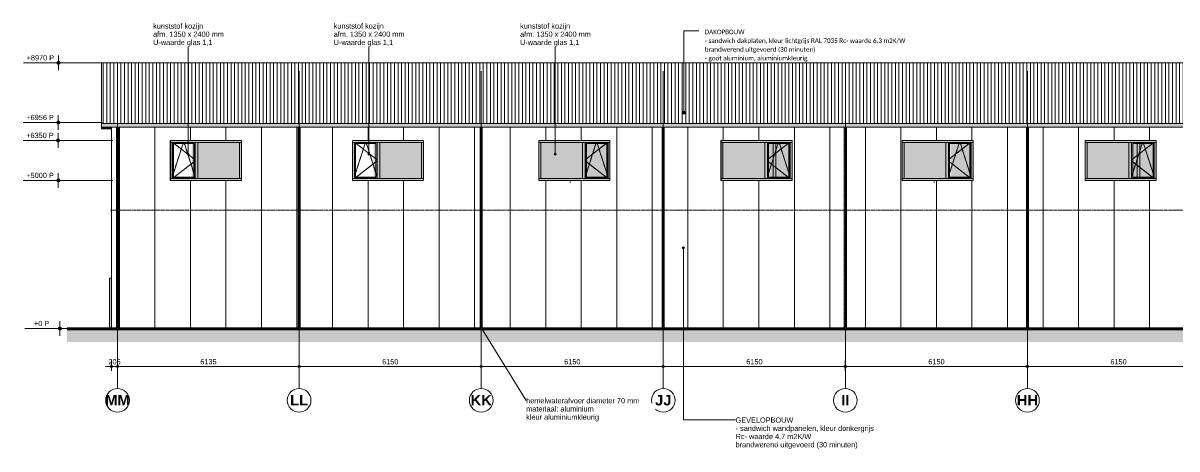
# Model space of a CAD drawing. Header units: millimetres. Extents: x 48682 to 485846, y -7071 to 11878.
# Drawn here: x 274496 to 313471, y -4065 to 10312 of the extents above; entities that cross this region are included whole.
import ezdxf

# ---------------------------------------------------------------- set-up
doc = ezdxf.new("R2010")
doc.units = ezdxf.units.MM
for name, pattern in [('Dash', [6.35, 3.175, -3.175]), ('Grid Line', [22.225, 12.7, -3.175, 3.175, -3.175]), ('Hidden', [4, 2, -2]), ('levels', [12, 10, -1, 0, -1])]:
    doc.linetypes.add(name, pattern=pattern)
for name, color, linetype, lineweight in [('A-ANNO-DIMS', 211, 'Continuous', 9), ('A-ANNO-DIMS-100', 211, 'Continuous', 9), ('A-DETL', 90, 'Continuous', 13), ('A-DETL-HDLN', 90, 'Hidden', 9), ('A-DOOR', 31, 'Continuous', 18), ('A-DOOR-GLAZ', 31, 'Continuous', 13), ('A-FLOR', 192, 'Continuous', 18), ('A-FLOR-HRAL', 11, 'Continuous', 13), ('A-FLOR-LEVL', 51, 'Continuous', 9), ('A-FLOR-PATT', 8, 'Continuous', 18), ('A-GLAZ', 151, 'Continuous', 18), ('A-GLAZ-CWMG', 51, 'Continuous', 13), ('A-WALL-PATT', 111, 'Continuous', 13), ('C-TOPO', 7, 'Continuous', 13), ('G-ANNO-DIMS', 111, 'Continuous', 9), ('G-ANNO-TEXT', 231, 'Continuous', 9), ('L-SITE', 91, 'Continuous', 13), ('S-COLS', 52, 'Continuous', 18), ('S-COLS-HDLN', 52, 'Hidden', 9), ('S-FNDN', 32, 'Continuous', 18), ('S-GRID', 1, 'Continuous', 9), ('S-GRID-IDEN', 1, 'Continuous', 18)]:
    doc.layers.add(name, color=color, linetype=linetype, lineweight=lineweight)
doc.styles.add('Arial', font='arial.ttf', dxfattribs={"height": 177.035928})
doc.styles.add('Arial_B', font='', dxfattribs={"height": 355.164671})
doc.styles.add('Calibri', font='calibri.ttf', dxfattribs={"height": 153.100159})
doc.styles.get('Arial_B').set_extended_font_data('Arial', bold=True)
doc.dimstyles.new('1_8mm', dxfattribs={"dimscale": 304.8, "dimtxt": 180, "dimasz": 0.918635, "dimexe": 0.492126, "dimexo": 0.0625, "dimgap": 0.059055, "dimtad": 1, "dimdec": 4, "dimzin": 0, "dimdsep": 46, "dimtxsty": 'Arial', "dimblk1": 'DOTSMALL', "dimblk2": 'DOTSMALL', "dimsah": 1, "dimcen": 0.09, "dimdle": 0.656168, "dimazin": 0, "dimtfac": 1, "dimtdec": 4, "dimtix": 1, "dimtmove": 0, "dimatfit": 3, "dimfxl": 0.656168, "dimfxlon": 1, "dimtvp": 1, "dimtolj": 1, "dimtzin": 0, "dimlwd": 13, "dimlwe": 13, "dimarcsym": 2})

# ---------------------------------------------------------------- blocks, each defined once
blk = doc.blocks.new('Railing - std-8001898-linkergebouw noordwestgevel_')
at = {"layer": 'A-FLOR-HRAL'}
h = blk.add_hatch(color=256, dxfattribs=at)
h.paths.add_polyline_path([(-115221, -10), (-115217, -10), (-115217, 0), (-115287, 0), (-115287, -10), (-115226, -10)], flags=0)
h.paths.add_polyline_path([(-115217, 5), (-115217, 1700), (-115287, 1700), (-115287, 5)], flags=0)
for p, q in [((-115287, 5), (-115287, 1700)), ((-115217, 1700), (-115287, 1700)), ((-115287, -10), (-115287, 0))]:
    blk.add_line(p, q, dxfattribs=at)
blk = doc.blocks.new('Railing - Railing-8087360-linkergebouw noordwestgevel_')
blk.add_blockref('Railing - std-8001898-linkergebouw noordwestgevel_', (0, 0))
blk = doc.blocks.new('32_DO_glas - 01-8532440-linkergebouw noordwestgevel_')
at = {"layer": 'A-DOOR-GLAZ'}
blk.add_hatch(color=256, dxfattribs=at).paths.add_polyline_path([(-68265, 5107), (-68265, 6243), (-68422, 6243), (-68422, 5107), (-68336, 5107)], flags=0)
blk = doc.blocks.new('Rectangular Mullion - 32_tussen_90x100-8431527-linkergebouw noordwestgevel_')
at = {"layer": 'A-GLAZ-CWMG'}
blk.add_hatch(color=256, dxfattribs=at).paths.add_polyline_path([(-68204, 5107), (-68175, 5107), (-68175, 6243), (-68265, 6243), (-68265, 5107)], flags=0)
for p, q in [((-68265, 6243), (-68265, 5107)), ((-68175, 5107), (-68175, 6243))]:
    blk.add_line(p, q, dxfattribs=at)
blk = doc.blocks.new('32_DO_glas - 01-8595826-linkergebouw noordwestgevel_')
at = {"layer": 'A-DOOR-GLAZ'}
blk.add_hatch(color=256, dxfattribs=at).paths.add_polyline_path([(-73973, 5107), (-73884, 5107), (-73884, 6243), (-74572, 6243), (-74572, 5107), (-74235, 5107)], flags=0)
blk = doc.blocks.new('32_DO_glas - 01-8469398-linkergebouw noordwestgevel_')
at = {"layer": 'A-DOOR-GLAZ'}
blk.add_hatch(color=256, dxfattribs=at).paths.add_polyline_path([(-99165, 5107), (-98484, 5107), (-98484, 6243), (-99165, 6243), (-99165, 5161)], flags=0)
blk.add_line((-99165, 6243), (-99165, 5107), dxfattribs=at)
blk = doc.blocks.new('32_DO_glas - 01-8532562-linkergebouw noordwestgevel_')
at = {"layer": 'A-DOOR-GLAZ'}
blk.add_hatch(color=256, dxfattribs=at).paths.add_polyline_path([(-92460, 5107), (-92334, 5107), (-92334, 6243), (-92775, 6243), (-92775, 5107), (-92591, 5107)], flags=0)
blk = doc.blocks.new('300_28_ISR_kolom_buis - ø70x3_6 2-8363247-linkergebouw noordwestgevel_')
at = {"layer": 'S-COLS-HDLN', "linetype": 'Continuous', "lineweight": 18}
for points in [[(-58389, 0), (-58354, 0), (-58354, 6800), (-58389, 6800), (-58389, 154)], [(-58319, 0), (-58319, 6800), (-58354, 6800), (-58354, 0), (-58321, 0)]]:
    blk.add_hatch(color=256, dxfattribs=at).paths.add_polyline_path(points, flags=0)
at = {"layer": 'A-DETL', "lineweight": 18}
for p, q in [((-58389, 6800), (-58389, 0)), ((-58319, 0), (-58319, 6800))]:
    blk.add_line(p, q, dxfattribs=at)
at = {"layer": 'S-COLS', "linetype": 'Hidden', "lineweight": 9}
for p, q in [((-58386, 6800), (-58386, 0)), ((-58323, 6800), (-58323, 0))]:
    blk.add_line(p, q, dxfattribs=at)
blk = doc.blocks.new('Rectangular Mullion - 32_rechts_67x100-8575278-linkergebouw noordwestgevel_')
at = {"layer": 'A-GLAZ-CWMG'}
blk.add_hatch(color=256, dxfattribs=at).paths.add_polyline_path([(-112388, 6283), (-112347, 6283), (-112347, 6350), (-113228, 6350), (-113228, 6283), (-112392, 6283)], flags=0)
for p, q in [((-113228, 6283), (-113228, 6350)), ((-112347, 6350), (-113228, 6350)), ((-112347, 6283), (-113228, 6283))]:
    blk.add_line(p, q, dxfattribs=at)
blk = doc.blocks.new('Rectangular Mullion - 32_links_67x100-8556587-linkergebouw noordwestgevel_')
at = {"layer": 'A-GLAZ-CWMG'}
blk.add_hatch(color=256, dxfattribs=at).paths.add_polyline_path([(-111471, 5000), (-110827, 5000), (-110827, 5067), (-112347, 5067), (-112347, 5000)], flags=0)
for p, q in [((-112347, 5067), (-110827, 5067)), ((-110827, 5067), (-110827, 5000)), ((-112347, 5000), (-110827, 5000))]:
    blk.add_line(p, q, dxfattribs=at)
blk = doc.blocks.new('Rectangular Mullion - 32_rechts_67x100-8431541-linkergebouw noordwestgevel_')
at = {"layer": 'A-GLAZ-CWMG'}
blk.add_hatch(color=256, dxfattribs=at).paths.add_polyline_path([(-113175, 5067), (-113161, 5067), (-113161, 6283), (-113228, 6283), (-113228, 5067)], flags=0)
for p, q in [((-113228, 6283), (-113161, 6283)), ((-113228, 6283), (-113228, 5067)), ((-113161, 6283), (-113161, 5067)), ((-113161, 5067), (-113228, 5067))]:
    blk.add_line(p, q, dxfattribs=at)
blk = doc.blocks.new('Rectangular Mullion - 32_links_67x100-8431542-linkergebouw noordwestgevel_')
at = {"layer": 'A-GLAZ-CWMG'}
blk.add_hatch(color=256, dxfattribs=at).paths.add_polyline_path([(-110894, 5067), (-110827, 5067), (-110827, 6283), (-110894, 6283), (-110894, 5617)], flags=0)
for p, q in [((-110894, 6283), (-110827, 6283)), ((-110894, 5067), (-110894, 6283)), ((-110827, 5067), (-110827, 6283)), ((-110827, 5067), (-110894, 5067))]:
    blk.add_line(p, q, dxfattribs=at)
blk = doc.blocks.new('31_WI_RT62_BI_raam - BI_draaival_links-8575280-linkergebouw noordwestgevel_')
at = {"layer": 'A-GLAZ'}
h = blk.add_hatch(color=256, dxfattribs=at)
h.paths.add_polyline_path([(-113121, 5067), (-112392, 5067), (-112392, 6283), (-113161, 6283), (-113161, 5067), (-113154, 5067)], flags=0)
h.paths.add_polyline_path([(-112519, 5072), (-113156, 5072), (-113156, 6278), (-112397, 6278), (-112397, 5072), (-112432, 5072)], flags=0)
h = blk.add_hatch(color=256, dxfattribs=at)
h.paths.add_polyline_path([(-113121, 5072), (-112397, 5072), (-112397, 6278), (-113156, 6278), (-113156, 5072)], flags=0)
h.paths.add_polyline_path([(-112432, 5107), (-113121, 5107), (-113121, 6243), (-112432, 6243), (-112432, 5161)], flags=0)
at = {"layer": 'A-GLAZ', "linetype": 'Hidden', "lineweight": 13}
for p, q in [((-112786, 6283), (-113161, 5125)), ((-113153, 6283), (-112392, 5697)), ((-112392, 5125), (-112768, 6283)), ((-112392, 5653), (-113153, 5067))]:
    blk.add_line(p, q, dxfattribs=at)
at = {"layer": 'A-GLAZ'}
for p, q in [((-113156, 5072), (-113156, 6278)), ((-112397, 6278), (-113156, 6278)), ((-113121, 6243), (-113121, 5107)), ((-112432, 6243), (-113121, 6243)), ((-112432, 5107), (-112432, 6243)), ((-112397, 6278), (-112397, 5072)), ((-112397, 5072), (-113156, 5072)), ((-113121, 5107), (-112432, 5107))]:
    blk.add_line(p, q, dxfattribs=at)
at = {"layer": 'A-GLAZ', "lineweight": 13}
for p, q in [((-112799, 6243), (-113121, 5249)), ((-113101, 6243), (-112432, 5727)), ((-112432, 5249), (-112755, 6243)), ((-112432, 5623), (-113101, 5107))]:
    blk.add_line(p, q, dxfattribs=at)
blk = doc.blocks.new('Rectangular Mullion - 32_rechts_67x100-8556588-linkergebouw noordwestgevel_')
at = {"layer": 'A-GLAZ-CWMG'}
blk.add_hatch(color=256, dxfattribs=at).paths.add_polyline_path([(-112302, 6283), (-110827, 6283), (-110827, 6350), (-112347, 6350), (-112347, 6283)], flags=0)
for p, q in [((-110827, 6350), (-112347, 6350)), ((-110827, 6283), (-112347, 6283)), ((-110827, 6350), (-110827, 6283))]:
    blk.add_line(p, q, dxfattribs=at)
blk = doc.blocks.new('Rectangular Mullion - 32_links_67x100-8575279-linkergebouw noordwestgevel_')
at = {"layer": 'A-GLAZ-CWMG'}
blk.add_hatch(color=256, dxfattribs=at).paths.add_polyline_path([(-112519, 5000), (-112347, 5000), (-112347, 5067), (-113228, 5067), (-113228, 5000)], flags=0)
for p, q in [((-113228, 5000), (-113228, 5067)), ((-113228, 5067), (-112347, 5067)), ((-113228, 5000), (-112347, 5000))]:
    blk.add_line(p, q, dxfattribs=at)
blk = doc.blocks.new('Rectangular Mullion - 32_tussen_90x100-V27-linkergebouw noordwestgevel_')
at = {"layer": 'A-GLAZ-CWMG'}
blk.add_hatch(color=256, dxfattribs=at).paths.add_polyline_path([(-112388, 5067), (-112302, 5067), (-112302, 6283), (-112392, 6283), (-112392, 5067)], flags=0)
for p, q in [((-112392, 6283), (-112302, 6283)), ((-112392, 6283), (-112392, 5067)), ((-112302, 6283), (-112302, 5067)), ((-112302, 5067), (-112392, 5067))]:
    blk.add_line(p, q, dxfattribs=at)
blk = doc.blocks.new('32_DO_glas - 01-8556595-linkergebouw noordwestgevel_')
at = {"layer": 'A-DOOR-GLAZ'}
blk.add_hatch(color=256, dxfattribs=at).paths.add_polyline_path([(-111995, 5067), (-110894, 5067), (-110894, 6283), (-112302, 6283), (-112302, 5067), (-112257, 5067)], flags=0)
blk = doc.blocks.new('Rectangular Mullion - 32_rechts_67x100-8689661-linkergebouw noordwestgevel_')
at = {"layer": 'A-GLAZ-CWMG'}
blk.add_hatch(color=256, dxfattribs=at).paths.add_polyline_path([(-99146, 6283), (-98377, 6283), (-98377, 6350), (-99257, 6350), (-99257, 6283), (-99165, 6283)], flags=0)
for p, q in [((-99257, 6350), (-98377, 6350)), ((-99257, 6283), (-98377, 6283)), ((-98377, 6350), (-98377, 6283))]:
    blk.add_line(p, q, dxfattribs=at)
blk = doc.blocks.new('Rectangular Mullion - 32_links_67x100-8689662-linkergebouw noordwestgevel_')
at = {"layer": 'A-GLAZ-CWMG'}
blk.add_hatch(color=256, dxfattribs=at).paths.add_polyline_path([(-99257, 5000), (-99257, 5067), (-100777, 5067), (-100777, 5000), (-99933, 5000)], flags=0)
for p, q in [((-100777, 5000), (-100777, 5067)), ((-99257, 5067), (-100777, 5067)), ((-99257, 5000), (-100777, 5000))]:
    blk.add_line(p, q, dxfattribs=at)
blk = doc.blocks.new('Rectangular Mullion - 32_rechts_67x100-8469396-linkergebouw noordwestgevel_')
at = {"layer": 'A-GLAZ-CWMG'}
blk.add_hatch(color=256, dxfattribs=at).paths.add_polyline_path([(-98444, 5067), (-98377, 5067), (-98377, 6283), (-98444, 6283), (-98444, 5086)], flags=0)
for p, q in [((-98444, 6283), (-98377, 6283)), ((-98444, 6283), (-98444, 5067)), ((-98377, 6283), (-98377, 5067)), ((-98377, 5067), (-98444, 5067))]:
    blk.add_line(p, q, dxfattribs=at)
blk = doc.blocks.new('Rectangular Mullion - 32_links_67x100-8469397-linkergebouw noordwestgevel_')
at = {"layer": 'A-GLAZ-CWMG'}
blk.add_hatch(color=256, dxfattribs=at).paths.add_polyline_path([(-100710, 5067), (-100710, 6283), (-100777, 6283), (-100777, 5067)], flags=0)
for p, q in [((-100777, 6283), (-100710, 6283)), ((-100777, 5067), (-100777, 6283)), ((-100710, 5067), (-100710, 6283)), ((-100710, 5067), (-100777, 5067))]:
    blk.add_line(p, q, dxfattribs=at)
blk = doc.blocks.new('31_WI_RT62_BI_raam - BI_draaival_links-8689678-linkergebouw noordwestgevel_')
at = {"layer": 'A-GLAZ'}
h = blk.add_hatch(color=256, dxfattribs=at)
h.paths.add_polyline_path([(-98484, 5067), (-98444, 5067), (-98444, 6283), (-99212, 6283), (-99212, 5067), (-98491, 5067)], flags=0)
h.paths.add_polyline_path([(-99146, 5072), (-99207, 5072), (-99207, 6278), (-98449, 6278), (-98449, 5072), (-99082, 5072)], flags=0)
h = blk.add_hatch(color=256, dxfattribs=at)
h.paths.add_polyline_path([(-99172, 5072), (-98449, 5072), (-98449, 6278), (-99207, 6278), (-99207, 5072)], flags=0)
h.paths.add_polyline_path([(-99172, 5107), (-99172, 6243), (-98484, 6243), (-98484, 5107), (-99165, 5107)], flags=0)
at = {"layer": 'A-GLAZ', "linetype": 'Hidden', "lineweight": 13}
for p, q in [((-98452, 6283), (-99212, 5697)), ((-99212, 5125), (-98837, 6283)), ((-98819, 6283), (-98444, 5125)), ((-99212, 5653), (-98452, 5067))]:
    blk.add_line(p, q, dxfattribs=at)
at = {"layer": 'A-GLAZ'}
for p, q in [((-99207, 5072), (-99207, 6278)), ((-98449, 6278), (-99207, 6278)), ((-99172, 6243), (-99172, 5107)), ((-98484, 6243), (-99172, 6243)), ((-98484, 5107), (-98484, 6243)), ((-98449, 6278), (-98449, 5072)), ((-98449, 5072), (-99207, 5072)), ((-99172, 5107), (-98484, 5107))]:
    blk.add_line(p, q, dxfattribs=at)
at = {"layer": 'A-GLAZ', "lineweight": 13}
for p, q in [((-98504, 6243), (-99172, 5727)), ((-99172, 5249), (-98850, 6243)), ((-98806, 6243), (-98484, 5249)), ((-99172, 5623), (-98504, 5107))]:
    blk.add_line(p, q, dxfattribs=at)
blk = doc.blocks.new('Rectangular Mullion - 32_rechts_67x100-8689663-linkergebouw noordwestgevel_')
at = {"layer": 'A-GLAZ-CWMG'}
blk.add_hatch(color=256, dxfattribs=at).paths.add_polyline_path([(-100710, 6283), (-99257, 6283), (-99257, 6350), (-100777, 6350), (-100777, 6283)], flags=0)
for p, q in [((-100777, 6283), (-100777, 6350)), ((-100777, 6350), (-99257, 6350)), ((-100777, 6283), (-99257, 6283))]:
    blk.add_line(p, q, dxfattribs=at)
blk = doc.blocks.new('Rectangular Mullion - 32_links_67x100-8689664-linkergebouw noordwestgevel_')
at = {"layer": 'A-GLAZ-CWMG'}
blk.add_hatch(color=256, dxfattribs=at).paths.add_polyline_path([(-98884, 5000), (-98377, 5000), (-98377, 5067), (-99257, 5067), (-99257, 5000)], flags=0)
for p, q in [((-98377, 5067), (-99257, 5067)), ((-98377, 5067), (-98377, 5000)), ((-98377, 5000), (-99257, 5000))]:
    blk.add_line(p, q, dxfattribs=at)
blk = doc.blocks.new('Rectangular Mullion - 32_tussen_90x100-8469392-linkergebouw noordwestgevel_')
at = {"layer": 'A-GLAZ-CWMG'}
blk.add_hatch(color=256, dxfattribs=at).paths.add_polyline_path([(-99212, 5067), (-99212, 6283), (-99302, 6283), (-99302, 5067), (-99277, 5067)], flags=0)
for p, q in [((-99302, 6283), (-99212, 6283)), ((-99302, 6283), (-99302, 5067)), ((-99212, 6283), (-99212, 5067)), ((-99212, 5067), (-99302, 5067))]:
    blk.add_line(p, q, dxfattribs=at)
blk = doc.blocks.new('32_DO_glas - 01-8689677-linkergebouw noordwestgevel_')
at = {"layer": 'A-DOOR-GLAZ'}
blk.add_hatch(color=256, dxfattribs=at).paths.add_polyline_path([(-99933, 5067), (-99302, 5067), (-99302, 6283), (-100710, 6283), (-100710, 5067)], flags=0)
blk = doc.blocks.new('300_90_VAE_parkeerplek - 2000x2000-8710470-linkergebouw noordwestgevel_')
at = {"layer": 'L-SITE'}
for points in [[(-115992, 2), (-115992, 5), (-116032, 5), (-116032, 2)], [(-115217, 0), (-115217, 2), (-116032, 2), (-116032, 0), (-115287, 0)], [(-115217, 2), (-115217, 5), (-115992, 5), (-115992, 2), (-115287, 2)]]:
    blk.add_hatch(color=256, dxfattribs=at).paths.add_polyline_path(points, flags=0)
at = {"layer": 'A-DETL', "lineweight": 18}
for p, q in [((-116032, 5), (-115992, 5)), ((-116032, 2), (-116032, 5)), ((-115992, 2), (-116032, 2)), ((-116032, 2), (-115217, 2)), ((-116032, 0), (-116032, 2)), ((-115992, 5), (-115217, 5)), ((-115992, 2), (-115992, 5)), ((-115217, 0), (-116032, 0))]:
    blk.add_line(p, q, dxfattribs=at)
blk = doc.blocks.new('Grid - r_4_0mm-300507-linkergebouw noordwestgevel_')
at = {"layer": 'S-GRID-IDEN'}
blk.add_circle((-49902, -2424), 400, dxfattribs=at)
blk = doc.blocks.new('DIMBLOCK37-linkergebouw noordwestgevel_')
at = {"layer": 'A-ANNO-DIMS-100', "lineweight": 25}
h = blk.add_hatch(color=256, dxfattribs=at)
edge = h.paths.add_edge_path(flags=0)
edge.add_arc((277480, -1281), 35, 0, 360)
h = blk.add_hatch(color=256, dxfattribs=at)
edge = h.paths.add_edge_path(flags=0)
edge.add_arc((277685, -1281), 35, 0, 360)
at = {"layer": 'A-ANNO-DIMS-100', "lineweight": 13}
for p, q in [((277480, -1081), (277480, -1431)), ((277480, -1281), (277480, -1081)), ((277685, -1081), (277685, -1431)), ((277685, -1281), (277685, -1081)), ((277280, -1281), (277685, -1281))]:
    blk.add_line(p, q, dxfattribs=at)
at = {"layer": 'A-ANNO-DIMS-100', "lineweight": 25}
for centre in [(277480, -1281), (277685, -1281)]:
    blk.add_circle(centre, 35, dxfattribs=at)
at = {"layer": 'A-ANNO-DIMS-100', "color": 0, "lineweight": 13, "insert": (277379, -1033), "char_height": 177, "width": 488.49, "attachment_point": 1, "line_spacing_factor": 0.938532, "style": 'Arial'}
blk.add_mtext('205', dxfattribs=at)
blk = doc.blocks.new('_DotSmall')
at = {"color": 0, "linetype": 'ByBlock', "const_width": 0.5}
blk.add_lwpolyline([(-0.0625, 0, 1), (0.0625, 0, 1)], format="xyb", close=True, dxfattribs=at)
blk = doc.blocks.new('DIMBLOCK38-linkergebouw noordwestgevel_')
at = {"layer": 'A-ANNO-DIMS-100', "lineweight": 25}
h = blk.add_hatch(color=256, dxfattribs=at)
edge = h.paths.add_edge_path(flags=0)
edge.add_arc((277685, -1281), 35, 0, 360)
h = blk.add_hatch(color=256, dxfattribs=at)
edge = h.paths.add_edge_path(flags=0)
edge.add_arc((283820, -1281), 35, 0, 360)
at = {"layer": 'A-ANNO-DIMS-100', "lineweight": 13}
for p, q in [((277685, -1081), (277685, -1431)), ((277685, -1281), (277685, -1081)), ((283820, -1081), (283820, -1431)), ((283820, -1281), (283820, -1081)), ((277685, -1281), (283820, -1281))]:
    blk.add_line(p, q, dxfattribs=at)
at = {"layer": 'A-ANNO-DIMS-100', "lineweight": 25}
for centre in [(277685, -1281), (283820, -1281)]:
    blk.add_circle(centre, 35, dxfattribs=at)
at = {"layer": 'A-ANNO-DIMS-100', "color": 0, "lineweight": 13, "insert": (280482, -1033), "char_height": 177, "width": 651.32, "attachment_point": 1, "line_spacing_factor": 0.938532, "style": 'Arial'}
blk.add_mtext('6135', dxfattribs=at)
blk = doc.blocks.new('DIMBLOCK39-linkergebouw noordwestgevel_')
at = {"layer": 'A-ANNO-DIMS-100', "lineweight": 25}
h = blk.add_hatch(color=256, dxfattribs=at)
edge = h.paths.add_edge_path(flags=0)
edge.add_arc((283820, -1281), 35, 0, 360)
h = blk.add_hatch(color=256, dxfattribs=at)
edge = h.paths.add_edge_path(flags=0)
edge.add_arc((289970, -1281), 35, 0, 360)
at = {"layer": 'A-ANNO-DIMS-100', "lineweight": 13}
for p, q in [((283820, -1081), (283820, -1431)), ((283820, -1281), (283820, -1081)), ((289970, -1081), (289970, -1431)), ((289970, -1281), (289970, -1081)), ((283820, -1281), (289970, -1281))]:
    blk.add_line(p, q, dxfattribs=at)
at = {"layer": 'A-ANNO-DIMS-100', "lineweight": 25}
for centre in [(283820, -1281), (289970, -1281)]:
    blk.add_circle(centre, 35, dxfattribs=at)
at = {"layer": 'A-ANNO-DIMS-100', "color": 0, "lineweight": 13, "insert": (286624, -1033), "char_height": 177, "width": 651.32, "attachment_point": 1, "line_spacing_factor": 0.938532, "style": 'Arial'}
blk.add_mtext('6150', dxfattribs=at)
blk = doc.blocks.new('DIMBLOCK40-linkergebouw noordwestgevel_')
at = {"layer": 'A-ANNO-DIMS-100', "lineweight": 25}
h = blk.add_hatch(color=256, dxfattribs=at)
edge = h.paths.add_edge_path(flags=0)
edge.add_arc((289970, -1281), 35, 0, 360)
h = blk.add_hatch(color=256, dxfattribs=at)
edge = h.paths.add_edge_path(flags=0)
edge.add_arc((296120, -1281), 35, 0, 360)
at = {"layer": 'A-ANNO-DIMS-100', "lineweight": 13}
for p, q in [((289970, -1081), (289970, -1431)), ((289970, -1281), (289970, -1081)), ((296120, -1081), (296120, -1431)), ((296120, -1281), (296120, -1081)), ((289970, -1281), (296120, -1281))]:
    blk.add_line(p, q, dxfattribs=at)
at = {"layer": 'A-ANNO-DIMS-100', "lineweight": 25}
for centre in [(289970, -1281), (296120, -1281)]:
    blk.add_circle(centre, 35, dxfattribs=at)
at = {"layer": 'A-ANNO-DIMS-100', "color": 0, "lineweight": 13, "insert": (292774, -1033), "char_height": 177, "width": 651.32, "attachment_point": 1, "line_spacing_factor": 0.938532, "style": 'Arial'}
blk.add_mtext('6150', dxfattribs=at)
blk = doc.blocks.new('DIMBLOCK41-linkergebouw noordwestgevel_')
at = {"layer": 'A-ANNO-DIMS-100', "lineweight": 25}
h = blk.add_hatch(color=256, dxfattribs=at)
edge = h.paths.add_edge_path(flags=0)
edge.add_arc((296120, -1281), 35, 0, 360)
h = blk.add_hatch(color=256, dxfattribs=at)
edge = h.paths.add_edge_path(flags=0)
edge.add_arc((302270, -1281), 35, 0, 360)
at = {"layer": 'A-ANNO-DIMS-100', "lineweight": 13}
for p, q in [((296120, -1081), (296120, -1431)), ((296120, -1281), (296120, -1081)), ((302270, -1081), (302270, -1431)), ((302270, -1281), (302270, -1081)), ((296120, -1281), (302270, -1281))]:
    blk.add_line(p, q, dxfattribs=at)
at = {"layer": 'A-ANNO-DIMS-100', "lineweight": 25}
for centre in [(296120, -1281), (302270, -1281)]:
    blk.add_circle(centre, 35, dxfattribs=at)
at = {"layer": 'A-ANNO-DIMS-100', "color": 0, "lineweight": 13, "insert": (298924, -1033), "char_height": 177, "width": 651.32, "attachment_point": 1, "line_spacing_factor": 0.938532, "style": 'Arial'}
blk.add_mtext('6150', dxfattribs=at)
blk = doc.blocks.new('DIMBLOCK42-linkergebouw noordwestgevel_')
at = {"layer": 'A-ANNO-DIMS-100', "lineweight": 25}
h = blk.add_hatch(color=256, dxfattribs=at)
edge = h.paths.add_edge_path(flags=0)
edge.add_arc((302270, -1281), 35, 0, 360)
h = blk.add_hatch(color=256, dxfattribs=at)
edge = h.paths.add_edge_path(flags=0)
edge.add_arc((308420, -1281), 35, 0, 360)
at = {"layer": 'A-ANNO-DIMS-100', "lineweight": 13}
for p, q in [((302270, -1081), (302270, -1431)), ((302270, -1281), (302270, -1081)), ((308420, -1081), (308420, -1431)), ((308420, -1281), (308420, -1081)), ((302270, -1281), (308420, -1281))]:
    blk.add_line(p, q, dxfattribs=at)
at = {"layer": 'A-ANNO-DIMS-100', "lineweight": 25}
for centre in [(302270, -1281), (308420, -1281)]:
    blk.add_circle(centre, 35, dxfattribs=at)
at = {"layer": 'A-ANNO-DIMS-100', "color": 0, "lineweight": 13, "insert": (305074, -1033), "char_height": 177, "width": 651.32, "attachment_point": 1, "line_spacing_factor": 0.938532, "style": 'Arial'}
blk.add_mtext('6150', dxfattribs=at)
blk = doc.blocks.new('DIMBLOCK43-linkergebouw noordwestgevel_')
at = {"layer": 'A-ANNO-DIMS-100', "lineweight": 25}
h = blk.add_hatch(color=256, dxfattribs=at)
edge = h.paths.add_edge_path(flags=0)
edge.add_arc((308420, -1281), 35, 0, 360)
h = blk.add_hatch(color=256, dxfattribs=at)
edge = h.paths.add_edge_path(flags=0)
edge.add_arc((314570, -1281), 35, 0, 360)
at = {"layer": 'A-ANNO-DIMS-100', "lineweight": 13}
for p, q in [((308420, -1081), (308420, -1431)), ((308420, -1281), (308420, -1081)), ((314570, -1081), (314570, -1431)), ((314570, -1281), (314570, -1081)), ((308420, -1281), (314570, -1281))]:
    blk.add_line(p, q, dxfattribs=at)
at = {"layer": 'A-ANNO-DIMS-100', "lineweight": 25}
for centre in [(308420, -1281), (314570, -1281)]:
    blk.add_circle(centre, 35, dxfattribs=at)
at = {"layer": 'A-ANNO-DIMS-100', "color": 0, "lineweight": 13, "insert": (311224, -1033), "char_height": 177, "width": 651.32, "attachment_point": 1, "line_spacing_factor": 0.938532, "style": 'Arial'}
blk.add_mtext('6150', dxfattribs=at)
blk = doc.blocks.new('Spot Elevations - 1_8-7718674-linkergebouw noordwestgevel_')
at = {"layer": 'G-ANNO-DIMS'}
h = blk.add_hatch(color=256, dxfattribs=at)
edge = h.paths.add_edge_path(flags=0)
edge.add_arc((-117004, 8970), 53, 0, 180)
edge.add_arc((-117004, 8970), 53, 180, 360)
at = {"layer": 'G-ANNO-DIMS', "lineweight": 13}
for p, q in [((-116922, 8970), (-118187, 8970)), ((-117004, 8720), (-117004, 9220)), ((-116922, 8970), (-116621, 8970))]:
    blk.add_line(p, q, dxfattribs=at)
for start, end in [(0, 180), (180, 0)]:
    blk.add_arc((-117004, 8970), 53, start, end, dxfattribs=at)

msp = doc.modelspace()

# ---------------------------------------------------------------- hatches: boundary and pattern name
at = {"layer": 'A-FLOR'}
for points in [[(308498.11332, 6800), (343010.41079, 6800), (343010.41079, 6920), (277145.41079, 6920), (277145.41079, 6800), (308367.00391, 6800)], [(277480.41079, 6740), (277480.41079, 6795), (277145.41079, 6795), (277145.41079, 6740)]]:
    msp.add_hatch(color=256, dxfattribs=at).paths.add_polyline_path(points, flags=0)
h = msp.add_hatch(color=256, dxfattribs=at)
h.paths.add_polyline_path([(277145.41079, 6795), (277480.41079, 6795), (277480.41079, 6800), (277145.41079, 6800)], flags=0)
h.paths.add_polyline_path([(343010.41079, 6795), (343010.41079, 6800), (342895.41079, 6800), (342895.41079, 6795)], flags=0)
at = {"layer": 'A-FLOR-PATT', "lineweight": 9}
h = msp.add_hatch(dxfattribs=at)
h.set_pattern_fill('FP_14', color=256, style=0, pattern_type=2)
h.set_pattern_definition([(90, (0, -8877.83), (-120, 7e-15), [])])
h.paths.add_polyline_path([(277145.41079, 6920), (343010.41079, 6920), (343010.41079, 8970), (277145.41079, 8970), (277145.41079, 7437.69958)], flags=0)
at = {"layer": 'A-WALL-PATT', "lineweight": 9}
h = msp.add_hatch(dxfattribs=at)
h.set_pattern_fill('FP_12', color=256, style=0, pattern_type=2)
h.set_pattern_definition([(90, (-49852.5, 0), (-1200, 7e-14), [])])
h.paths.add_polyline_path([(277480.41079, 0), (277650.41079, 0), (277650.41079, 6800), (277480.41079, 6800), (277480.41079, 153.85545)], flags=0)
h.paths.add_polyline_path([(284373.9814, 0), (289935.41079, 0), (289935.41079, 6800), (283855.41079, 6800), (283855.41079, 0)], flags=0)
h.paths.add_polyline_path([(277720.41079, 0), (283785.41079, 0), (283785.41079, 6800), (277720.41079, 6800), (277720.41079, 2.1087)], flags=0)
h.paths.add_polyline_path([(334457.77701, 0), (342725.41079, 0), (342725.41079, 6800), (334378.41079, 6800), (334378.41079, 0)], flags=0)
h.paths.add_polyline_path([(290005.41079, 0), (296085.41079, 0), (296085.41079, 6800), (290005.41079, 6800), (290005.41079, 153.85545)], flags=0)
h.paths.add_polyline_path([(334308.41079, 0), (334308.41079, 6800), (326905.41079, 6800), (326905.41079, 0), (334195.55819, 0)], flags=0)
h.paths.add_polyline_path([(326835.41079, 0), (326835.41079, 6800), (320755.41079, 6800), (320755.41079, 0), (326328.99343, 0)], flags=0)
h.paths.add_polyline_path([(296155.41079, 0), (302235.41079, 0), (302235.41079, 6800), (296155.41079, 6800), (296155.41079, 153.85545)], flags=0)
h.paths.add_polyline_path([(320685.41079, 0), (320685.41079, 6800), (314605.41079, 6800), (314605.41079, 0), (320560.17928, 0)], flags=0)
h.paths.add_polyline_path([(302305.41079, 0), (308385.41079, 0), (308385.41079, 6800), (302305.41079, 6800), (302305.41079, 153.85545)], flags=0)
h.paths.add_polyline_path([(308455.41079, 0), (314535.41079, 0), (314535.41079, 6800), (308455.41079, 6800), (308455.41079, 153.85545)], flags=0)
h.paths.add_polyline_path([(298070.41079, 5000), (298070.41079, 6350), (300470.91079, 6350), (300470.91079, 5000), (299058.23561, 5000)], flags=0)
h.paths.add_polyline_path([(286471.732, 5000), (285619.91079, 5000), (285619.91079, 6350), (288020.41079, 6350), (288020.41079, 5000)], flags=0)
h.paths.add_polyline_path([(337685.66079, 5000), (335285.16079, 5000), (335285.16079, 6350), (337685.66079, 6350), (337685.66079, 5009.75154)], flags=0)
h.paths.add_polyline_path([(279469.91079, 5000), (279469.91079, 6350), (281870.41079, 6350), (281870.41079, 5000), (280178.4802, 5000)], flags=0)
h.paths.add_polyline_path([(304184.44385, 5000), (304184.44385, 6350), (306584.94385, 6350), (306584.94385, 5000), (305351.48742, 5000)], flags=0)
h.paths.add_polyline_path([(291920.41079, 5000), (291920.41079, 6350), (294320.91079, 6350), (294320.91079, 5000), (292764.98381, 5000)], flags=0)
h.paths.add_polyline_path([(325070.91079, 5000), (322670.41079, 5000), (322670.41079, 6350), (325070.91079, 6350), (325070.91079, 5009.75154)], flags=0)
h.paths.add_polyline_path([(316520.41079, 5000), (316520.41079, 6350), (318920.91079, 6350), (318920.91079, 5000), (317937.99103, 5000)], flags=0)
h.paths.add_polyline_path([(312770.91079, 5000), (310370.41079, 5000), (310370.41079, 6350), (312770.91079, 6350), (312770.91079, 5616.73855)], flags=0)
h.paths.add_polyline_path([(328820.41079, 5000), (328820.41079, 6350), (331220.91079, 6350), (331220.91079, 5000), (329475.61934, 5000)], flags=0)
h.paths.add_polyline_path([(339415.41079, 6500.4444), (339415.41079, 6650.77424), (339515.41079, 6650.77424), (339515.41079, 6500.4444)], flags=0)
at = {"layer": 'C-TOPO'}
msp.add_hatch(color=256, dxfattribs=at).paths.add_polyline_path([(275982.97899, -453.13156), (343110.99825, -453.13156), (343110.99825, -10), (275982.97899, -10)], flags=0)
at = {"layer": 'G-ANNO-TEXT'}
h = msp.add_hatch(color=250, dxfattribs=at)
edge = h.paths.add_edge_path(flags=0)
edge.add_arc((296811.17051, 7288.19178), 50, 0, 360)
h = msp.add_hatch(color=250, dxfattribs=at)
edge = h.paths.add_edge_path(flags=0)
edge.add_arc((280075.27056, 5887.20027), 35, 0, 360)
h = msp.add_hatch(color=250, dxfattribs=at)
edge = h.paths.add_edge_path(flags=0)
edge.add_arc((286175.27056, 5887.20027), 35, 0, 360)
h = msp.add_hatch(color=250, dxfattribs=at)
edge = h.paths.add_edge_path(flags=0)
edge.add_arc((292468.8653, 5887.20027), 35, 0, 360)
h = msp.add_hatch(color=250, dxfattribs=at)
edge = h.paths.add_edge_path(flags=0)
edge.add_arc((296799.01622, 2723.52525), 35, 0, 360)
h = msp.add_hatch(color=250, dxfattribs=at)
edge = h.paths.add_edge_path(flags=0)
edge.add_arc((289982.22197, 14.9149), 35, 0, 360)
at = {"layer": 'S-FNDN'}
msp.add_hatch(color=256, dxfattribs=at).paths.add_polyline_path([(342717.67001, -10), (342795.41079, -10), (342795.41079, 0), (277480.41079, 0), (277480.41079, -10), (342586.5606, -10)], flags=0)

# ---------------------------------------------------------------- linework, layer by layer
at = {"layer": 'A-DETL', "lineweight": 18}
for p, q in [((277145.41079, 8970), (343010.41079, 8970)), ((277145.41079, 6800), (277145.41079, 8970)), ((277145.41079, 6795), (277145.41079, 6800)), ((277145.41079, 6800), (343010.41079, 6800)), ((277480.41079, 6795), (277145.41079, 6795)), ((277145.41079, 6795), (277145.41079, 6740)), ((277145.41079, 6740), (277480.41079, 6740)), ((277480.41079, 6800), (277480.41079, -10)), ((279469.91079, 5000), (279469.91079, 6350)), ((279469.91079, 6350), (281870.41079, 6350)), ((281870.41079, 6350), (281870.41079, 5000)), ((285619.91079, 5000), (285619.91079, 6350)), ((285619.91079, 6350), (288020.41079, 6350)), ((288020.41079, 6350), (288020.41079, 5000)), ((291920.41079, 5000), (291920.41079, 6350)), ((291920.41079, 6350), (294320.91079, 6350)), ((294320.91079, 6350), (294320.91079, 5000)), ((298070.41079, 5000), (298070.41079, 6350)), ((298070.41079, 6350), (300470.91079, 6350)), ((300470.91079, 6350), (300470.91079, 5000)), ((304184.44385, 5000), (304184.44385, 6350)), ((304184.44385, 6350), (306584.94385, 6350)), ((306584.94385, 6350), (306584.94385, 5000)), ((310370.41079, 5000), (310370.41079, 6350)), ((310370.41079, 6350), (312770.91079, 6350)), ((312770.91079, 6350), (312770.91079, 5000)), ((281870.41079, 5000), (279469.91079, 5000)), ((288020.41079, 5000), (285619.91079, 5000)), ((294320.91079, 5000), (291920.41079, 5000)), ((300470.91079, 5000), (298070.41079, 5000)), ((306584.94385, 5000), (304184.44385, 5000)), ((312770.91079, 5000), (310370.41079, 5000)), ((277480.41079, 0), (343110.99825, 0))]:
    msp.add_line(p, q, dxfattribs=at)
at = {"layer": 'A-DETL', "linetype": 'Dash', "lineweight": 9}
for p, q in [((277135.41079, 6956), (277165.41079, 6956)), ((277524.01079, 6350), (277509.01079, 6350)), ((277524.01079, 5000), (277509.01079, 5000))]:
    msp.add_line(p, q, dxfattribs=at)
at = {"layer": 'A-DETL-HDLN'}
for p, q in [((292970.41079, 5000), (292970.41079, 4900)), ((305270.41079, 5000), (305270.41079, 4900))]:
    msp.add_line(p, q, dxfattribs=at)
at = {"layer": 'A-FLOR'}
msp.add_line((343010.41079, 6920), (277145.41079, 6920), dxfattribs=at)
at = {"layer": 'A-FLOR-LEVL', "linetype": 'levels'}
msp.add_line((334270.41079, 4000), (277453.59279, 4000), dxfattribs=at)
at = {"layer": 'C-TOPO', "lineweight": 100}
msp.add_line((322594.28446, -10), (275982.97899, -10), dxfattribs=at)
at = {"layer": 'C-TOPO'}
msp.add_line((322594.28617, -10), (275982.97899, -10), dxfattribs=at)
at = {"layer": 'G-ANNO-DIMS'}
for p, q in [((276559.18954, 8970), (276076.63569, 8970)), ((277145.41079, 8970), (276559.18954, 8970)), ((276353.61398, 6956), (276066.67618, 6956)), ((277135.41079, 6956), (276353.61398, 6956)), ((276208.11841, 6350), (276061.49561, 6350)), ((277524.01079, 6350), (276208.11841, 6350)), ((276078.77317, 5000), (276066.25589, 5000)), ((277524.01079, 5000), (276078.77317, 5000)), ((276613.36441, 0), (276118.22219, 0)), ((277615.41079, 0), (276613.36441, 0))]:
    msp.add_line(p, q, dxfattribs=at)
at = {"layer": 'G-ANNO-TEXT', "color": 250}
for p, q in [((296811.17051, 10046.98815), (297321.77665, 10046.98815)), ((296811.17051, 7288.19178), (296811.17051, 10046.98815)), ((280075.27056, 5887.20027), (280075.27056, 9493.94687)), ((286175.27056, 5887.20027), (286175.27056, 9493.94687)), ((292468.8653, 5887.20027), (292468.8653, 9493.94687)), ((296799.01622, 2723.52525), (296799.01622, -3081.95962)), ((289982.22197, 14.9149), (291489.55672, -2426.80761)), ((296799.01622, -3081.95962), (298562.54569, -3081.95962))]:
    msp.add_line(p, q, dxfattribs=at)
for centre, radius in [((296811.17051, 7288.19178), 50), ((280075.27056, 5887.20027), 35), ((286175.27056, 5887.20027), 35), ((292468.8653, 5887.20027), 35), ((296799.01622, 2723.52525), 35), ((289982.22197, 14.9149), 35)]:
    msp.add_circle(centre, radius, dxfattribs=at)
at = {"layer": 'S-GRID', "lineweight": 18}
for p, q in [((277685.41079, 8285.92369), (277685.41079, 8685.92369)), ((283820.41079, 8285.92369), (283820.41079, 8685.92369)), ((289970.41079, 8285.92369), (289970.41079, 8685.92369)), ((296120.41079, 8285.92369), (296120.41079, 8685.92369)), ((302270.41079, 8285.92369), (302270.41079, 8685.92369)), ((308420.41079, 8285.92369), (308420.41079, 8685.92369)), ((277685.41079, -2024.38528), (277685.41079, -1624.38528)), ((283820.41079, -2024.38528), (283820.41079, -1624.38528)), ((289970.41079, -2024.38528), (289970.41079, -1624.38528)), ((296120.41079, -2024.38528), (296120.41079, -1624.38528)), ((302270.41079, -2024.38528), (302270.41079, -1624.38528)), ((308420.41079, -2024.38528), (308420.41079, -1624.38528))]:
    msp.add_line(p, q, dxfattribs=at)
at = {"layer": 'S-GRID', "linetype": 'Grid Line', "lineweight": 18}
for p, q in [((277685.41079, -1624.38528), (277685.41079, 8285.92369)), ((283820.41079, -1624.38528), (283820.41079, 8285.92369)), ((289970.41079, -1624.38528), (289970.41079, 8285.92369)), ((296120.41079, -1624.38528), (296120.41079, 8285.92369)), ((302270.41079, -1624.38528), (302270.41079, 8285.92369)), ((308420.41079, -1624.38528), (308420.41079, 8285.92369))]:
    msp.add_line(p, q, dxfattribs=at)

# ---------------------------------------------------------------- block references
at = {"layer": 'A-DOOR'}
for name, p in [('32_DO_glas - 01-8532440-linkergebouw noordwestgevel_', (348613.86294, 0)), ('32_DO_glas - 01-8556595-linkergebouw noordwestgevel_', (392697.86294, 0)), ('32_DO_glas - 01-8532440-linkergebouw noordwestgevel_', (354763.86294, 0)), ('32_DO_glas - 01-8556595-linkergebouw noordwestgevel_', (398847.86294, 0)), ('32_DO_glas - 01-8689677-linkergebouw noordwestgevel_', (392697.86294, 0)), ('32_DO_glas - 01-8469398-linkergebouw noordwestgevel_', (392697.86294, 0)), ('32_DO_glas - 01-8689677-linkergebouw noordwestgevel_', (398847.86294, 0)), ('32_DO_glas - 01-8532440-linkergebouw noordwestgevel_', (368097.86294, 0)), ('32_DO_glas - 01-8532562-linkergebouw noordwestgevel_', (392697.86294, 0)), ('32_DO_glas - 01-8689677-linkergebouw noordwestgevel_', (404961.89599, 0)), ('32_DO_glas - 01-8595826-linkergebouw noordwestgevel_', (380397.86294, 0)), ('32_DO_glas - 01-8689677-linkergebouw noordwestgevel_', (411147.86294, 0)), ('32_DO_glas - 01-8532440-linkergebouw noordwestgevel_', (380397.86294, 0)), ('32_DO_glas - 01-8532562-linkergebouw noordwestgevel_', (404997.86294, 0))]:
    msp.add_blockref(name, p, dxfattribs=at)
at = {"layer": 'A-FLOR-HRAL'}
msp.add_blockref('Railing - Railing-8087360-linkergebouw noordwestgevel_', (392697.86294, 0), dxfattribs=at)
at = {"layer": 'A-GLAZ'}
for name, p in [('31_WI_RT62_BI_raam - BI_draaival_links-8575280-linkergebouw noordwestgevel_', (392697.86294, 0)), ('31_WI_RT62_BI_raam - BI_draaival_links-8575280-linkergebouw noordwestgevel_', (398847.86294, 0)), ('31_WI_RT62_BI_raam - BI_draaival_links-8689678-linkergebouw noordwestgevel_', (392697.86294, 0)), ('31_WI_RT62_BI_raam - BI_draaival_links-8689678-linkergebouw noordwestgevel_', (398847.86294, 0)), ('31_WI_RT62_BI_raam - BI_draaival_links-8689678-linkergebouw noordwestgevel_', (404961.89599, 0)), ('31_WI_RT62_BI_raam - BI_draaival_links-8689678-linkergebouw noordwestgevel_', (411147.86294, 0))]:
    msp.add_blockref(name, p, dxfattribs=at)
at = {"layer": 'A-GLAZ-CWMG'}
for name, p in [('Rectangular Mullion - 32_rechts_67x100-8575278-linkergebouw noordwestgevel_', (392697.86294, 0)), ('Rectangular Mullion - 32_rechts_67x100-8431541-linkergebouw noordwestgevel_', (392697.86294, 0)), ('Rectangular Mullion - 32_tussen_90x100-V27-linkergebouw noordwestgevel_', (392697.86294, 0)), ('Rectangular Mullion - 32_rechts_67x100-8556588-linkergebouw noordwestgevel_', (392697.86294, 0)), ('Rectangular Mullion - 32_links_67x100-8431542-linkergebouw noordwestgevel_', (392697.86294, 0)), ('Rectangular Mullion - 32_rechts_67x100-8575278-linkergebouw noordwestgevel_', (398847.86294, 0)), ('Rectangular Mullion - 32_rechts_67x100-8431541-linkergebouw noordwestgevel_', (398847.86294, 0)), ('Rectangular Mullion - 32_tussen_90x100-V27-linkergebouw noordwestgevel_', (398847.86294, 0)), ('Rectangular Mullion - 32_rechts_67x100-8556588-linkergebouw noordwestgevel_', (398847.86294, 0)), ('Rectangular Mullion - 32_links_67x100-8431542-linkergebouw noordwestgevel_', (398847.86294, 0)), ('Rectangular Mullion - 32_rechts_67x100-8689663-linkergebouw noordwestgevel_', (392697.86294, 0)), ('Rectangular Mullion - 32_links_67x100-8469397-linkergebouw noordwestgevel_', (392697.86294, 0)), ('Rectangular Mullion - 32_tussen_90x100-8469392-linkergebouw noordwestgevel_', (392697.86294, 0)), ('Rectangular Mullion - 32_rechts_67x100-8689661-linkergebouw noordwestgevel_', (392697.86294, 0)), ('Rectangular Mullion - 32_rechts_67x100-8469396-linkergebouw noordwestgevel_', (392697.86294, 0)), ('Rectangular Mullion - 32_rechts_67x100-8689663-linkergebouw noordwestgevel_', (398847.86294, 0)), ('Rectangular Mullion - 32_links_67x100-8469397-linkergebouw noordwestgevel_', (398847.86294, 0)), ('Rectangular Mullion - 32_tussen_90x100-8469392-linkergebouw noordwestgevel_', (398847.86294, 0)), ('Rectangular Mullion - 32_rechts_67x100-8689661-linkergebouw noordwestgevel_', (398847.86294, 0)), ('Rectangular Mullion - 32_tussen_90x100-8431527-linkergebouw noordwestgevel_', (368097.86294, 0)), ('Rectangular Mullion - 32_rechts_67x100-8469396-linkergebouw noordwestgevel_', (398847.86294, 0)), ('Rectangular Mullion - 32_rechts_67x100-8689663-linkergebouw noordwestgevel_', (404961.89599, 0)), ('Rectangular Mullion - 32_links_67x100-8469397-linkergebouw noordwestgevel_', (404961.89599, 0)), ('Rectangular Mullion - 32_tussen_90x100-8469392-linkergebouw noordwestgevel_', (404961.89599, 0)), ('Rectangular Mullion - 32_rechts_67x100-8689661-linkergebouw noordwestgevel_', (404961.89599, 0)), ('Rectangular Mullion - 32_rechts_67x100-8469396-linkergebouw noordwestgevel_', (404961.89599, 0)), ('Rectangular Mullion - 32_rechts_67x100-8689663-linkergebouw noordwestgevel_', (411147.86294, 0)), ('Rectangular Mullion - 32_links_67x100-8469397-linkergebouw noordwestgevel_', (411147.86294, 0)), ('Rectangular Mullion - 32_tussen_90x100-8469392-linkergebouw noordwestgevel_', (411147.86294, 0)), ('Rectangular Mullion - 32_rechts_67x100-8689661-linkergebouw noordwestgevel_', (411147.86294, 0)), ('Rectangular Mullion - 32_tussen_90x100-8431527-linkergebouw noordwestgevel_', (380397.86294, 0)), ('Rectangular Mullion - 32_rechts_67x100-8469396-linkergebouw noordwestgevel_', (411147.86294, 0)), ('Rectangular Mullion - 32_links_67x100-8575279-linkergebouw noordwestgevel_', (392697.86294, 0)), ('Rectangular Mullion - 32_links_67x100-8556587-linkergebouw noordwestgevel_', (392697.86294, 0)), ('Rectangular Mullion - 32_links_67x100-8575279-linkergebouw noordwestgevel_', (398847.86294, 0)), ('Rectangular Mullion - 32_links_67x100-8556587-linkergebouw noordwestgevel_', (398847.86294, 0)), ('Rectangular Mullion - 32_links_67x100-8689662-linkergebouw noordwestgevel_', (392697.86294, 0)), ('Rectangular Mullion - 32_links_67x100-8689664-linkergebouw noordwestgevel_', (392697.86294, 0)), ('Rectangular Mullion - 32_links_67x100-8689662-linkergebouw noordwestgevel_', (398847.86294, 0)), ('Rectangular Mullion - 32_links_67x100-8689664-linkergebouw noordwestgevel_', (398847.86294, 0)), ('Rectangular Mullion - 32_links_67x100-8689662-linkergebouw noordwestgevel_', (404961.89599, 0)), ('Rectangular Mullion - 32_links_67x100-8689664-linkergebouw noordwestgevel_', (404961.89599, 0)), ('Rectangular Mullion - 32_links_67x100-8689662-linkergebouw noordwestgevel_', (411147.86294, 0)), ('Rectangular Mullion - 32_links_67x100-8689664-linkergebouw noordwestgevel_', (411147.86294, 0))]:
    msp.add_blockref(name, p, dxfattribs=at)
at = {"layer": 'G-ANNO-DIMS', "lineweight": 13}
for p in [(392697.86294, 0), (392687.90344, -2014), (392682.72287, -2620), (392687.48315, -3970), (392739.44944, -8970)]:
    msp.add_blockref('Spot Elevations - 1_8-7718674-linkergebouw noordwestgevel_', p, dxfattribs=at)
at = {"layer": 'L-SITE'}
msp.add_blockref('300_90_VAE_parkeerplek - 2000x2000-8710470-linkergebouw noordwestgevel_', (392697.86294, 0), dxfattribs=at)
at = {"layer": 'S-COLS'}
for p in [(336039.86294, 0), (342174.86294, 0), (348324.86294, 0), (354474.86294, 0), (360624.86294, 0), (366774.86294, 0)]:
    msp.add_blockref('300_28_ISR_kolom_buis - ø70x3_6 2-8363247-linkergebouw noordwestgevel_', p, dxfattribs=at)
at = {"layer": 'S-GRID-IDEN'}
for p in [(327587.86294, 0), (333722.86294, 0), (339872.86294, 0), (346022.86294, 0), (352172.86294, 0), (358322.86294, 0)]:
    msp.add_blockref('Grid - r_4_0mm-300507-linkergebouw noordwestgevel_', p, dxfattribs=at)

# ---------------------------------------------------------------- texts
at = {"layer": 'G-ANNO-DIMS', "char_height": 177.035928, "attachment_point": 1, "line_spacing_factor": 0.938532, "style": 'Arial'}
for s, insert, width in [('+8970 P', (274615.85383, 9227.95901), 1105.8764616), ('+6956 P', (274605.89432, 7213.95901), 1105.8764616), ('+6350 P', (274600.71375, 6607.95901), 1105.8764616), ('+5000 P', (274605.47403, 5257.95901), 1105.8764616), ('+0 P', (274862.63225, 257.95901), 613.4158498)]:
    msp.add_mtext(s, dxfattribs=dict(at, insert=insert, width=width))
at = {"layer": 'G-ANNO-TEXT', "color": 7, "insert": (297521.77665, 10090.02274), "char_height": 153.100159, "width": 8216.316523, "attachment_point": 1, "line_spacing_factor": 1.156427, "style": 'Calibri'}
msp.add_mtext('DAKOPBOUW\\P- sandwich dakplaten, kleur lichtgrijs RAL 7035 Rc- waarde 6,3 m2K/W\\Pbrandwerend uitgevoerd (30 minuten)\\P- goot aluminium, aluminiumkleurig\\P\\P\\P\\P', dxfattribs=at)
at = {"layer": 'S-GRID-IDEN', "lineweight": 9, "char_height": 355.164671, "attachment_point": 2, "line_spacing_factor": 0.938532, "style": 'Arial_B'}
for s, insert, width in [('MM', (277685.28873, -2241.24457), 957.5528763), ('LL', (283820.28873, -2241.24457), 705.5652773), ('KK', (289970.28873, -2241.24457), 831.5590768), ('JJ', (296120.28873, -2241.24457), 638.3685842), ('II', (302270.28873, -2241.24457), 319.1842921), ('HH', (308420.28873, -2241.24457), 831.5590768)]:
    msp.add_mtext(s, dxfattribs=dict(at, insert=insert, width=width))

# ---------------------------------------------------------------- dimensions: what is measured, and where the dimension line sits
at = {"layer": 'A-ANNO-DIMS', "lineweight": 13}
for base, p1, p2, override, picture, middle in [((277685.41079, -1281.08015), (277480.41079, -1081.08015), (277685.41079, -1081.08015), {"dimpost": '<>', "dimfxl": 205}, 'DIMBLOCK37-linkergebouw noordwestgevel_', (277582.91079, -1172.69039)), ((283820.41079, -1281.08015), (277685.41079, -1081.08015), (283820.41079, -1081.08015), {"dimpost": '<>', "dimfxl": 6135}, 'DIMBLOCK38-linkergebouw noordwestgevel_', (280752.91079, -1172.63)), ((289970.41079, -1281.08015), (283820.41079, -1081.08015), (289970.41079, -1081.08015), {"dimpost": '<>', "dimfxl": 6150}, 'DIMBLOCK39-linkergebouw noordwestgevel_', (286895.41079, -1172.69039)), ((296120.41079, -1281.08015), (289970.41079, -1081.08015), (296120.41079, -1081.08015), {"dimpost": '<>', "dimfxl": 6150}, 'DIMBLOCK40-linkergebouw noordwestgevel_', (293045.41079, -1172.69039)), ((302270.41079, -1281.08015), (296120.41079, -1081.08015), (302270.41079, -1081.08015), {"dimpost": '<>', "dimfxl": 6150}, 'DIMBLOCK41-linkergebouw noordwestgevel_', (299195.41079, -1172.69039)), ((308420.41079, -1281.08015), (302270.41079, -1081.08015), (308420.41079, -1081.08015), {"dimpost": '<>', "dimfxl": 6150}, 'DIMBLOCK42-linkergebouw noordwestgevel_', (305345.41079, -1172.69039)), ((314570.41079, -1281.08015), (308420.41079, -1081.08015), (314570.41079, -1081.08015), {"dimpost": '<>', "dimfxl": 6150}, 'DIMBLOCK43-linkergebouw noordwestgevel_', (311495.41079, -1172.69039))]:
    dim = msp.add_linear_dim(base=base, p1=p1, p2=p2, dimstyle='1_8mm', override=override, dxfattribs=at)
    dim.commit()
    dim.dimension.update_dxf_attribs({"geometry": picture, "text_midpoint": middle})

# ---------------------------------------------------------------- next in the draw order: texts
at = {"layer": 'G-ANNO-TEXT', "color": 7, "char_height": 177.0359281, "attachment_point": 1, "line_spacing_factor": 0.938532, "style": 'Arial', "bg_fill": 3, "box_fill_scale": 0, "bg_fill_color": 256, "bg_fill_true_color": 3254780160, "bg_fill_transparency": 256}
for s, insert, width in [('kunststof kozijn\\Pafm. 1350 x 2400 mm\\PU-waarde glas 1,1', (278888.21729, 10302.36741), 2848.9278375), ('kunststof kozijn\\Pafm. 1350 x 2400 mm\\PU-waarde glas 1,1', (284988.21729, 10302.36741), 2848.9278375), ('kunststof kozijn\\Pafm. 1350 x 2400 mm\\PU-waarde glas 1,1', (291281.81203, 10302.36741), 2848.9278375), ('hemelwaterafvoer diameter 70 mm\\Pmateriaal: aluminium\\Pkleur aluminiumkleurig\\P\\P', (291489.55672, -2348.07937), 4542.3011692), ('GEVELOPBOUW\\P- sandwich wandpanelen, kleur donkergrijs\\PRc- waarde 4,7 m2K/W\\Pbrandwerend uitgevoerd (30 minuten)', (298562.54569, -3003.23138), 5550.9814574)]:
    msp.add_mtext(s, dxfattribs=dict(at, insert=insert, width=width))

doc.saveas('drawing.dxf')
